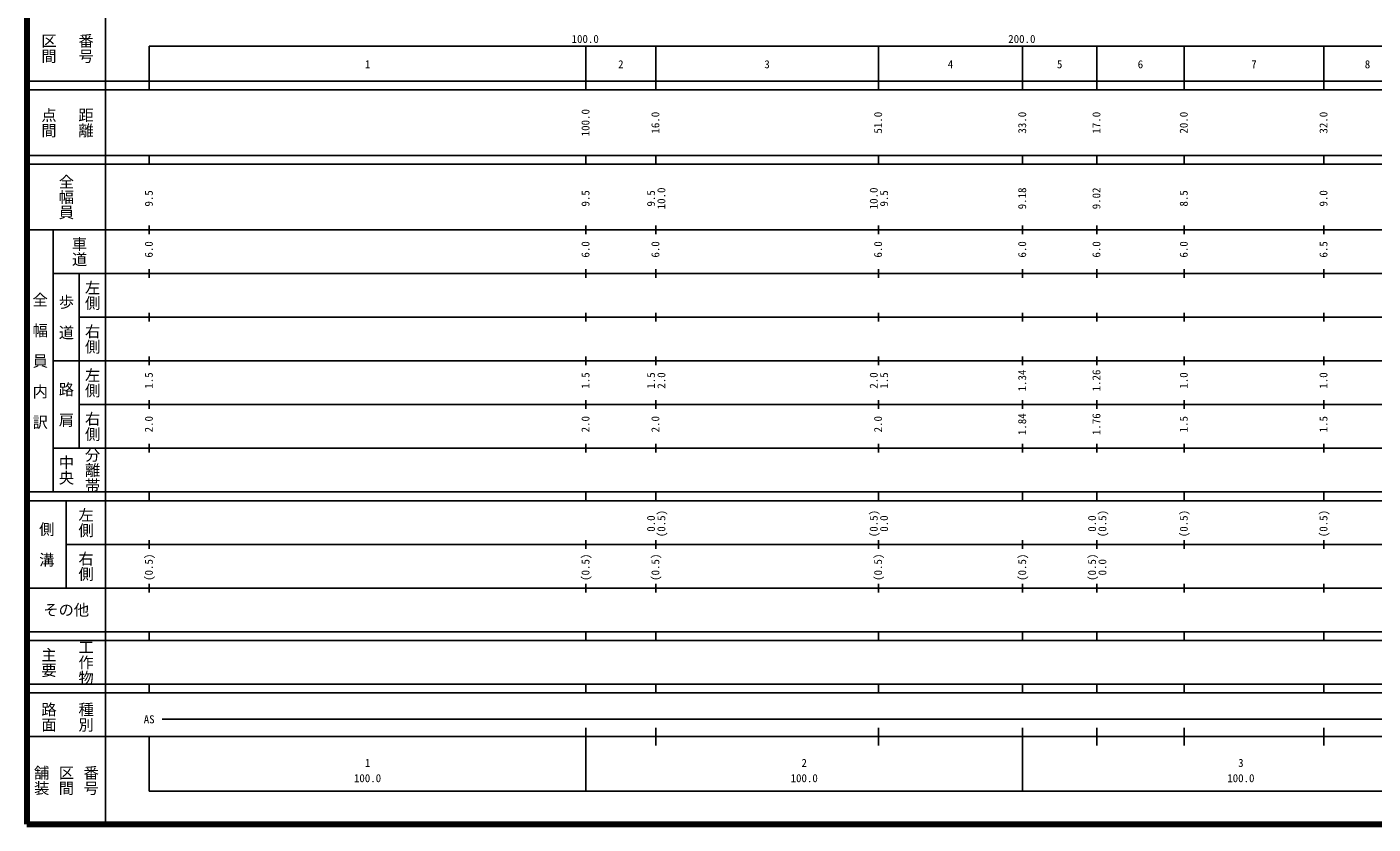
# Model space of a CAD drawing. Units: millimetres on the paper, enlarged 1000 times. Extents: x 40000 to 680000, y 20000 to 380000.
# Drawn here: x 40000 to 348278, y 20000 to 202409 of the extents above; entities that cross this region are included whole.
import ezdxf
from ezdxf.enums import TextEntityAlignment as Align

# ---------------------------------------------------------------- set-up
doc = ezdxf.new("R2010")
doc.units = ezdxf.units.MM
doc.header["$LTSCALE"] = 1000
doc.layers.add('M-TTL', color=2, linetype='Continuous', lineweight=140)
doc.layers.add('M-TTL-BAND', color=7, linetype='Continuous', lineweight=25)
doc.styles.add('@ＭＳ ゴシック', font='')
doc.styles.add('ＭＳ ゴシック', font='')
doc.styles.get('@ＭＳ ゴシック').set_extended_font_data('@MS Gothic')
doc.styles.get('ＭＳ ゴシック').set_extended_font_data('MS Gothic')

msp = doc.modelspace()

# ---------------------------------------------------------------- linework, layer by layer
at = {"layer": 'M-TTL'}
for p, q in [((40000, 380000), (40000, 20000)), ((40000, 20000), (680000, 20000))]:
    msp.add_line(p, q, dxfattribs=at)
at = {"layer": 'M-TTL-BAND'}
for p, q in [((58000, 370000), (58000, 20000)), ((68000, 198000), (579000, 198000)), ((68000, 198000), (68000, 188000)), ((168000, 188000), (168000, 198000)), ((184000, 188000), (184000, 198000)), ((235000, 188000), (235000, 198000)), ((268000, 188000), (268000, 198000)), ((285000, 188000), (285000, 198000)), ((305000, 188000), (305000, 198000)), ((337000, 188000), (337000, 198000)), ((40000, 190000), (579000, 190000)), ((40000, 188000), (579000, 188000)), ((40000, 173000), (579000, 173000)), ((68000, 171000), (68000, 173000)), ((168000, 171000), (168000, 173000)), ((184000, 171000), (184000, 173000)), ((235000, 171000), (235000, 173000)), ((268000, 171000), (268000, 173000)), ((285000, 171000), (285000, 173000)), ((305000, 171000), (305000, 173000)), ((337000, 171000), (337000, 173000)), ((40000, 171000), (579000, 171000)), ((40000, 156000), (579000, 156000)), ((46000, 96000), (46000, 156000)), ((68000, 155000), (68000, 157000)), ((168000, 155000), (168000, 157000)), ((184000, 155000), (184000, 157000)), ((235000, 155000), (235000, 157000)), ((268000, 155000), (268000, 157000)), ((285000, 155000), (285000, 157000)), ((305000, 155000), (305000, 157000)), ((337000, 155000), (337000, 157000)), ((46000, 146000), (579000, 146000)), ((52000, 146000), (52000, 106000)), ((68000, 145000), (68000, 147000)), ((168000, 145000), (168000, 147000)), ((184000, 145000), (184000, 147000)), ((235000, 145000), (235000, 147000)), ((268000, 145000), (268000, 147000)), ((285000, 145000), (285000, 147000)), ((305000, 145000), (305000, 147000)), ((337000, 145000), (337000, 147000)), ((52000, 136000), (579000, 136000)), ((68000, 135000), (68000, 137000)), ((168000, 135000), (168000, 137000)), ((184000, 135000), (184000, 137000)), ((235000, 135000), (235000, 137000)), ((268000, 135000), (268000, 137000)), ((285000, 135000), (285000, 137000)), ((305000, 135000), (305000, 137000)), ((337000, 135000), (337000, 137000)), ((68000, 125000), (68000, 127000)), ((168000, 125000), (168000, 127000)), ((184000, 125000), (184000, 127000)), ((235000, 125000), (235000, 127000)), ((268000, 125000), (268000, 127000)), ((285000, 125000), (285000, 127000)), ((305000, 125000), (305000, 127000)), ((337000, 125000), (337000, 127000)), ((46000, 126000), (579000, 126000)), ((52000, 116000), (579000, 116000)), ((68000, 115000), (68000, 117000)), ((168000, 115000), (168000, 117000)), ((184000, 115000), (184000, 117000)), ((235000, 115000), (235000, 117000)), ((268000, 115000), (268000, 117000)), ((285000, 115000), (285000, 117000)), ((305000, 115000), (305000, 117000)), ((337000, 115000), (337000, 117000)), ((46000, 106000), (579000, 106000)), ((68000, 105000), (68000, 107000)), ((168000, 105000), (168000, 107000)), ((184000, 105000), (184000, 107000)), ((235000, 105000), (235000, 107000)), ((268000, 105000), (268000, 107000)), ((285000, 105000), (285000, 107000)), ((305000, 105000), (305000, 107000)), ((337000, 105000), (337000, 107000)), ((40000, 96000), (579000, 96000)), ((68000, 94000), (68000, 96000)), ((168000, 94000), (168000, 96000)), ((184000, 94000), (184000, 96000)), ((235000, 94000), (235000, 96000)), ((268000, 94000), (268000, 96000)), ((285000, 94000), (285000, 96000)), ((305000, 94000), (305000, 96000)), ((337000, 94000), (337000, 96000)), ((40000, 94000), (579000, 94000)), ((49000, 94000), (49000, 74000)), ((49000, 84000), (579000, 84000)), ((68000, 83000), (68000, 85000)), ((168000, 83000), (168000, 85000)), ((184000, 83000), (184000, 85000)), ((235000, 83000), (235000, 85000)), ((268000, 83000), (268000, 85000)), ((285000, 83000), (285000, 85000)), ((305000, 83000), (305000, 85000)), ((337000, 83000), (337000, 85000)), ((40000, 74000), (579000, 74000)), ((68000, 73000), (68000, 75000)), ((168000, 73000), (168000, 75000)), ((184000, 73000), (184000, 75000)), ((235000, 73000), (235000, 75000)), ((268000, 73000), (268000, 75000)), ((285000, 73000), (285000, 75000)), ((305000, 73000), (305000, 75000)), ((337000, 73000), (337000, 75000)), ((40000, 64000), (579000, 64000)), ((40000, 62000), (579000, 62000)), ((68000, 62000), (68000, 64000)), ((168000, 62000), (168000, 64000)), ((184000, 62000), (184000, 64000)), ((235000, 62000), (235000, 64000)), ((268000, 62000), (268000, 64000)), ((285000, 62000), (285000, 64000)), ((305000, 62000), (305000, 64000)), ((337000, 62000), (337000, 64000)), ((40000, 52000), (579000, 52000)), ((40000, 50000), (579000, 50000)), ((68000, 50000), (68000, 52000)), ((168000, 50000), (168000, 52000)), ((184000, 50000), (184000, 52000)), ((235000, 50000), (235000, 52000)), ((268000, 50000), (268000, 52000)), ((285000, 50000), (285000, 52000)), ((305000, 50000), (305000, 52000)), ((337000, 50000), (337000, 52000)), ((71000, 44000), (521000, 44000)), ((168000, 27500), (168000, 42000)), ((184000, 38000), (184000, 42000)), ((235000, 38000), (235000, 42000)), ((268000, 27500), (268000, 42000)), ((285000, 38000), (285000, 42000)), ((305000, 38000), (305000, 42000)), ((337000, 38000), (337000, 42000)), ((40000, 40000), (579000, 40000)), ((68000, 40000), (68000, 27500)), ((68000, 27500), (579000, 27500))]:
    msp.add_line(p, q, dxfattribs=at)

# ---------------------------------------------------------------- texts
at = {"layer": 'M-TTL-BAND', "style": '@ＭＳ ゴシック'}
for s, p in [('区間', (45000, 197500)), ('番号', (53500, 197500)), ('点間', (45000, 180500)), ('距離', (53500, 180500)), ('全幅員', (49000, 163500)), ('車道', (52000, 151000)), ('左側', (55000, 141000)), ('全\u3000幅\u3000員\u3000内\u3000訳', (43000, 126000)), ('歩\u3000道', (49000, 136000)), ('右側', (55000, 131000)), ('左側', (55000, 121000)), ('路\u3000肩', (49000, 116000)), ('右側', (55000, 111000)), ('分離帯', (55000, 101000)), ('中央', (49000, 101000)), ('左側', (53500, 89000)), ('側\u3000溝', (44500, 84000)), ('右側', (53500, 79000)), ('工作物', (53500, 57000)), ('主要', (45000, 57000)), ('路面', (45000, 44500)), ('種別', (53500, 44500)), ('舗装', (43333, 30000)), ('区間', (49000, 30000)), ('番号', (54667, 30000))]:
    msp.add_text(s, height=2566, rotation=270, dxfattribs=at).set_placement(p, align=Align.MIDDLE_CENTER)
at = {"layer": 'M-TTL-BAND', "style": 'ＭＳ ゴシック'}
for s, p in [('100.0', (167844, 198195)), ('200.0', (267844, 198195)), ('1', (118000, 192405)), ('2', (176000, 192405)), ('3', (209500, 192405)), ('4', (251500, 192405)), ('5', (276500, 192405)), ('6', (295000, 192405)), ('7', (321000, 192405)), ('8', (347000, 192405)), ('AS', (68000, 42500)), ('1', (118000, 32523)), ('2', (218000, 32523)), ('3', (318000, 32523)), ('100.0', (118000, 29033)), ('100.0', (218000, 29033)), ('100.0', (318000, 29033))]:
    msp.add_text(s, height=1833, dxfattribs=at).set_placement(p, align=Align.BOTTOM_CENTER)
for s, p in [('100.0', (169378, 180500)), ('16.0', (185378, 180500)), ('51.0', (236378, 180500)), ('33.0', (269378, 180500)), ('17.0', (286378, 180500)), ('20.0', (306378, 180500)), ('32.0', (338378, 180500)), ('9.5', (69378, 163174)), ('9.5', (169378, 163174)), ('9.5', (184378, 163174)), ('10.0', (186748, 163174)), ('10.0', (235378, 163174)), ('9.5', (237748, 163174)), ('9.18', (269378, 163174)), ('9.02', (286378, 163174)), ('8.5', (306378, 163174)), ('9.0', (338378, 163174)), ('6.0', (69378, 151500)), ('6.0', (169378, 151500)), ('6.0', (185378, 151500)), ('6.0', (236378, 151500)), ('6.0', (269378, 151500)), ('6.0', (286378, 151500)), ('6.0', (306378, 151500)), ('6.5', (338378, 151500)), ('1.34', (269378, 121500)), ('1.26', (286378, 121500)), ('1.5', (69378, 121500)), ('1.5', (169378, 121500)), ('1.5', (184378, 121500)), ('2.0', (186748, 121500)), ('2.0', (235378, 121500)), ('1.5', (237748, 121500)), ('1.0', (306378, 121500)), ('1.0', (338378, 121500)), ('2.0', (69378, 111500)), ('2.0', (169378, 111500)), ('2.0', (185378, 111500)), ('2.0', (236378, 111500)), ('1.84', (269378, 111500)), ('1.76', (286378, 111500)), ('1.5', (306378, 111500)), ('1.5', (338378, 111500)), ('0.0', (184378, 88764)), ('(0.5)', (186748, 88764)), ('(0.5)', (235378, 88764)), ('0.0', (237748, 88764)), ('0.0', (285378, 88764)), ('(0.5)', (287748, 88764)), ('(0.5)', (306378, 88764)), ('(0.5)', (338378, 88764)), ('(0.5)', (69378, 78764)), ('(0.5)', (169378, 78764)), ('(0.5)', (185378, 78764)), ('(0.5)', (236378, 78764)), ('(0.5)', (269378, 78764)), ('(0.5)', (285378, 78764)), ('0.0', (287748, 78764))]:
    msp.add_text(s, height=1833, rotation=90, dxfattribs=at).set_placement(p, align=Align.BOTTOM_CENTER)
msp.add_text('その他', height=2566, dxfattribs=at).set_placement((49000, 69000), align=Align.MIDDLE_CENTER)

doc.saveas('drawing.dxf')
